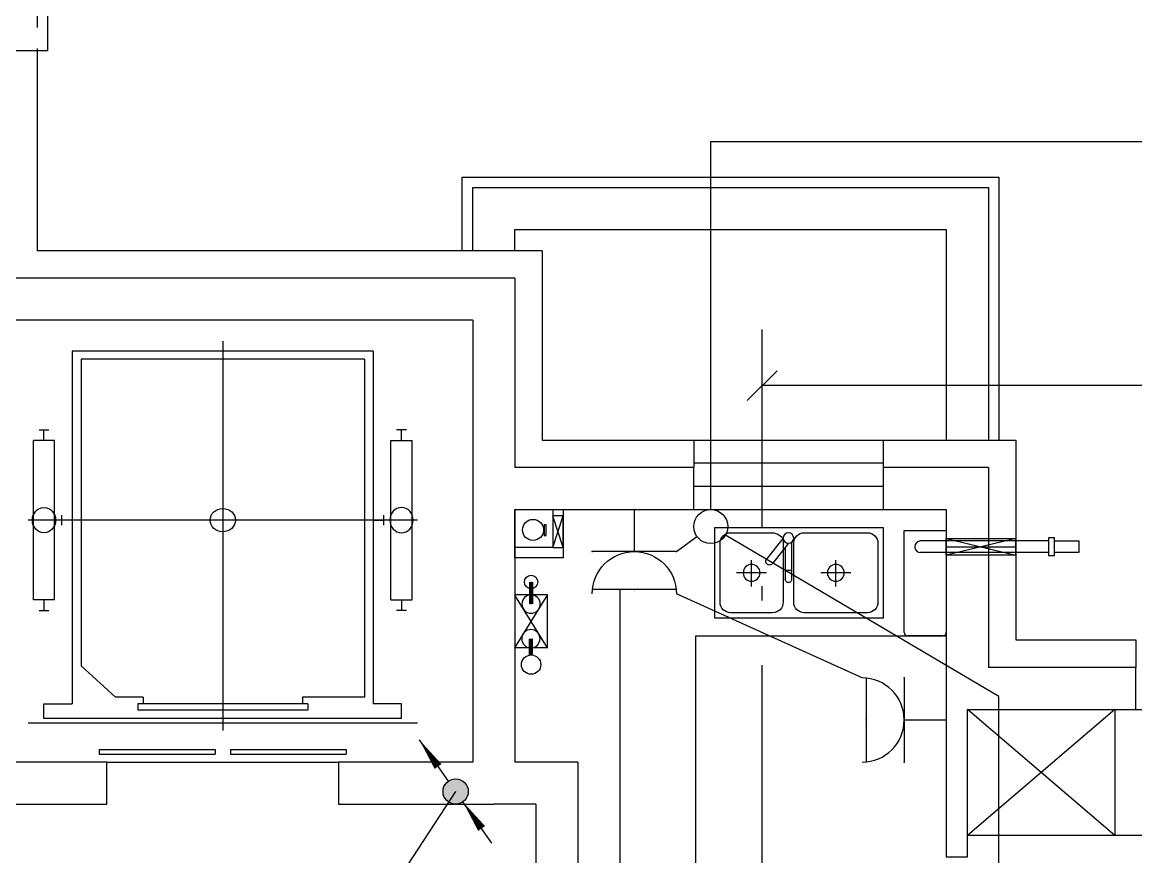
# Model space of a CAD drawing. Extents: x 4483878 to 4539156, y -49303 to -24364.
# Drawn here: x 4523348 to 4528638, y -34049 to -30084 of the extents above; entities that cross this region are included whole.
import ezdxf

# ---------------------------------------------------------------- set-up
doc = ezdxf.new("R2010")
doc.units = 0
doc.header["$LTSCALE"] = 1000
doc.header["$MEASUREMENT"] = 0
doc.linetypes.add('2标准层左边户_t8$0$DASH', pattern=[0.35, 0.25, -0.1])
doc.linetypes.add('DASH', pattern=[0.35, 0.25, -0.1])
for name, color, linetype in [('EQUIP-动力', 3, 'Continuous'), ('EQUIP-照明', 3, 'Continuous'), ('LAYER3', 7, 'Continuous'), ('LVTRY', 7, 'Continuous'), ('SURFACE', 6, 'Continuous'), ('TEL_TEXT', 7, 'Continuous'), ('图层1', 7, 'Continuous')]:
    doc.layers.add(name, color=color, linetype=linetype)
doc.styles.get("Standard").update_dxf_attribs({"font": 'gbenor.shx', "bigfont": 'gbcbig.shx'})

# ---------------------------------------------------------------- blocks, each defined once
blk = doc.blocks.new('sgfhjgfh')
for p, q in [((0, -485.5), (0, 0)), ((0, 0), (200, 0)), ((200, 0), (200, -485.5)), ((200, -77.5), (530, -77.5)), ((357.5, -105), (342.5, -105)), ((185, -500.5), (15, -500.5))]:
    blk.add_line(p, q)
for points in [[(685.9, -50), (78, -50)], [(200, -37.5), (530, -37.5), (530, -117.5), (200, -117.5), (200, -37.5), (530, -117.5), (530, -37.5), (200, -117.5)], [(685.9, -105), (78, -105)]]:
    blk.add_lwpolyline(points)
for points in [[(685.9, -119.8), (714.5, -119.8), (714.5, -35.2), (685.9, -35.2)], [(685.9, -119.8), (714.5, -119.8), (714.5, -35.2), (685.9, -35.2)], [(830, -104.6), (714.5, -104.6), (714.5, -49.6), (830, -49.6)]]:
    blk.add_lwpolyline(points, close=True)
for centre, radius, start, end in [((78, -77.5), 27.5, 90, 270), ((15, -485.5), 15, 180, 270), ((185, -485.5), 15, 270, 0)]:
    blk.add_arc(centre, radius, start, end)
blk = doc.blocks.new('20190804-秦皇岛紫金湾$0$紫金湾户型平面08.02$0$厨房龙头')
for p, q in [((0, 25), (101.8, 106)), ((25, 0), (118.9, 74.7)), ((43.9, 15), (196, 15)), ((154.2, -14.8), (154.2, 15.2)), ((20, -15), (196, -15))]:
    blk.add_line(p, q)
blk.add_circle((0, 0), 25)
for centre, radius, start, end in [((110.4, 90.3), 17.8, 298.592, 118.592), ((196, 0), 15, 270, 90)]:
    blk.add_arc(centre, radius, start, end)
blk = doc.blocks.new('YQB08131076')
at = {"layer": 'LVTRY'}
for p, q in [((-175, 149.4), (-175, 274.6)), ((225, 149.4), (225, 274.6)), ((-246.1, 215), (-103.9, 215)), ((153.9, 215), (296.1, 215))]:
    blk.add_line(p, q, dxfattribs=at)
blk.add_lwpolyline([(400, 430), (-400, 430), (-400, 0), (400, 0)], close=True, dxfattribs=at)
blk.add_lwpolyline([(-375, 355), (-375, 75, 0.414214), (-325, 25), (-25, 25, 0.414214), (25, 75), (25, 355, 0.414214), (-25, 405), (-325, 405, 0.414214)], format="xyb", close=True, dxfattribs=at)
blk.add_lwpolyline([(75, 374.8), (75, 75, 0.414214), (125, 25), (325, 25, 0.414214), (375, 75), (375, 355, 0.414214), (325, 405), (125, 405, 0.245545), (75, 374.8, 0.299238)], format="xyb", dxfattribs=at)
for centre in [(-175, 215), (225, 215)]:
    blk.add_circle(centre, 40, dxfattribs=at)
at = {"layer": 'LVTRY', "rotation": 270}
blk.add_blockref('20190804-秦皇岛紫金湾$0$紫金湾户型平面08.02$0$厨房龙头', (50, 380), dxfattribs=at)
blk = doc.blocks.new('$equip$00001238')
for p, q in [((0.497, 0.95), (-0.497, 0.95)), ((0.5, 0.5), (-0.5, 0.5)), ((0, 0.5), (0, 0))]:
    blk.add_line(p, q)
blk.add_arc((0, 1), 0.5, 180, 0)
for p in [(0, 0.95), (-0.5, 0.5), (0.5, 0.5), (0, 0)]:
    blk.add_point(p)
at = {"flags": 9}
blk.add_attdef('A', (0, 0), '', height=0.00002, dxfattribs=at)
blk = doc.blocks.new('$TCHSYS$WIN2D')
for p, q in [((-0.5, 0.5), (0.5, 0.5)), ((0.5, 0.1667), (-0.5, 0.1667)), ((0.5, -0.1667), (-0.5, -0.1667)), ((-0.5, -0.5), (0.5, -0.5))]:
    blk.add_line(p, q)
blk = doc.blocks.new('$DORLIB2D$00000127')
at = {"color": 0}
for points in [[(-0.5333, 0.7949), (-0.5333, 0.6904)], [(-0.0333, 0.7949), (-0.5333, 0.7949)], [(-0.0333, 0.7949), (-0.0333, 0.6904)], [(0.5333, 0.7949), (0.0333, 0.7949)], [(0.0333, 0.7949), (0.0333, 0.6904)], [(0.5333, 0.7949), (0.5333, 0.6904)], [(-0.0333, 0.6904), (-0.5333, 0.6904)], [(0.5333, 0.6904), (0.0333, 0.6904)], [(0.5, 0.5), (-0.5, 0.5)]]:
    blk.add_lwpolyline(points, dxfattribs=at)

msp = doc.modelspace()

# ---------------------------------------------------------------- hatches: boundary and pattern name
at = {"layer": 'LAYER3'}
h = msp.add_hatch(color=0, dxfattribs=at)
edge = h.paths.add_edge_path()
edge.add_arc((4525407, -33739.3), 60, 0, 360)

# ---------------------------------------------------------------- linework, layer by layer
at = {"color": 7}
for p, q in [((4525688.1, -31299.3), (4523288.1, -31299.3)), ((4525688.1, -31299.3), (4525688.1, -32199.3)), ((4525488.1, -31499.3), (4523288.1, -31499.3)), ((4525488.1, -31499.3), (4525488.1, -32299.3)), ((4524300.6, -31599.7), (4524300.6, -33449.7)), ((4525015.4, -31646.8), (4523585.9, -31646.8)), ((4523585.9, -31646.8), (4523585.9, -33322.2)), ((4524973.4, -31685.4), (4523627.9, -31685.4)), ((4523627.9, -31685.4), (4523627.9, -33142.8)), ((4524973.4, -31685.4), (4524973.4, -33291.3)), ((4525015.4, -31646.8), (4525015.4, -33322.2)), ((4523428.1, -32020.9), (4523474.5, -32020.9)), ((4523451.3, -32071.3), (4523451.3, -32020.9)), ((4525173.1, -32020.9), (4525126.8, -32020.9)), ((4525149.9, -32071.3), (4525149.9, -32020.9)), ((4523401.1, -32828.1), (4523401.1, -32071.3)), ((4523501.5, -32071.3), (4523401.1, -32071.3)), ((4523501.5, -32828.1), (4523501.5, -32071.3)), ((4525099.7, -32828.1), (4525099.7, -32071.3)), ((4525099.7, -32071.3), (4525200.2, -32071.3)), ((4525200.2, -32828.1), (4525200.2, -32071.3)), ((4526538.1, -32199.3), (4525688.1, -32199.3)), ((4526538.1, -32399.3), (4526538.1, -32199.3)), ((4527938.1, -32199.3), (4527438.1, -32199.3)), ((4527438.1, -32199.3), (4527438.1, -32399.3)), ((4527938.1, -32199.3), (4527938.1, -33149.3)), ((4525488.1, -32299.3), (4525488.1, -33599.3)), ((4523535.4, -32472.9), (4523535.4, -32426.5)), ((4525065.9, -32472.9), (4525065.9, -32426.5)), ((4525688.1, -32399.3), (4526538.1, -32399.3)), ((4525688.1, -32399.3), (4525688.1, -33599.3)), ((4527438.1, -32399.3), (4527738.1, -32399.3)), ((4527738.1, -32399.3), (4527738.1, -33249.3)), ((4525225.6, -32449.7), (4523375.6, -32449.7)), ((4523585.9, -32449.7), (4523535.4, -32449.7)), ((4525015.4, -32449.7), (4525065.9, -32449.7)), ((4523501.5, -32828.1), (4523401.1, -32828.1)), ((4523451.3, -32828.1), (4523451.3, -32878.6)), ((4525099.7, -32828.1), (4525200.2, -32828.1)), ((4525149.9, -32828.1), (4525149.9, -32878.6)), ((4523428.1, -32878.6), (4523474.5, -32878.6)), ((4525173.1, -32878.6), (4525126.8, -32878.6)), ((4523791.3, -33291.3), (4523627.9, -33142.8)), ((4528638.1, -33149.3), (4527938.1, -33149.3)), ((4528638.1, -33349.3), (4528638.1, -33149.3)), ((4527738.1, -33249.3), (4527738.1, -34049.3)), ((4523451.3, -33322.2), (4523585.9, -33322.2)), ((4523451.3, -33391.8), (4523451.3, -33322.2)), ((4523922.2, -33291.3), (4523791.3, -33291.3)), ((4524704.3, -33322.2), (4523897, -33322.2)), ((4523897, -33322.2), (4523897, -33353.1)), ((4523922.2, -33291.3), (4523922.2, -33322.2)), ((4524679, -33291.3), (4524679, -33322.2)), ((4524973.4, -33291.3), (4524679, -33291.3)), ((4524704.3, -33322.2), (4524704.3, -33353.1)), ((4525149.9, -33322.2), (4525015.4, -33322.2)), ((4525149.9, -33391.8), (4525149.9, -33322.2)), ((4524704.3, -33353.1), (4523897, -33353.1)), ((4528538.1, -33949.1), (4527838.1, -33349.3)), ((4528538.1, -33349.3), (4527838.1, -33949.1)), ((4527838.1, -33349.3), (4528638.1, -33349.3)), ((4527838.1, -34049.3), (4527838.1, -33349.3)), ((4528538.1, -33349.3), (4528538.1, -33949.1)), ((4525225.6, -33415), (4523375.6, -33415)), ((4525149.9, -33391.8), (4523451.3, -33391.8)), ((4523750.6, -33599.3), (4523288.1, -33599.3)), ((4523750.6, -33799.3), (4523750.6, -33599.3)), ((4525488.1, -33599.3), (4524850.6, -33599.3)), ((4524850.6, -33599.3), (4524850.6, -33799.3)), ((4525988.1, -33599.3), (4525688.1, -33599.3)), ((4525988.1, -33599.3), (4525988.1, -36749.3)), ((4523288.1, -33799.3), (4523750.6, -33799.3)), ((4524850.6, -33799.3), (4525588.1, -33799.3)), ((4525788.1, -33799.3), (4525588.1, -33799.3)), ((4525788.1, -33799.3), (4525788.1, -36749.3)), ((4527738.1, -34049.3), (4527838.1, -34049.3))]:
    msp.add_line(p, q, dxfattribs=at)
at = {"color": 7, "linetype": '2标准层左边户_t8$0$DASH', "ltscale": 10}
for p, q in [((4525918.1, -32579.3), (4525868.1, -32429.3)), ((4525868.1, -32579.3), (4525918.1, -32429.3))]:
    msp.add_line(p, q, dxfattribs=at)
at = {"color": 7, "ltscale": 1000}
for p, q in [((4525765.5, -32848.7), (4525765.5, -32743.6)), ((4525764.4, -33013.4), (4525764.4, -33090.3))]:
    msp.add_line(p, q, dxfattribs=at)
at = {"color": 7, "lineweight": -3}
for p, q in [((4525843.6, -32804.5), (4525688.1, -32804.5)), ((4525688.1, -32805.7), (4525688.1, -33056.6)), ((4525843.6, -33056.6), (4525688.1, -32805.7)), ((4525688.1, -33056.6), (4525843.6, -32807.1)), ((4525843.6, -33056.6), (4525843.6, -32805.7)), ((4525843.6, -33056.6), (4525688.1, -33056.6))]:
    msp.add_line(p, q, dxfattribs=at)
at = {"color": 7}
for points in [[(4520158.1, -30219.3), (4520108.1, -30219.3), (4520108.1, -28059.3), (4523468.1, -28059.3), (4523468.1, -30219.3), (4523418.1, -30219.3)], [(4525438.1, -31169.3), (4525438.1, -30819.3), (4527988.1, -30819.3), (4527988.1, -32069.3)], [(4525488.1, -31169.3), (4525488.1, -30869.3), (4527938.1, -30869.3), (4527938.1, -32069.3)], [(4525688.1, -31169.3), (4525688.1, -31069.3), (4527738.1, -31069.3), (4527738.1, -32069.3)], [(4525918.1, -32399.3), (4525918.1, -32629.3), (4525688.1, -32629.3)], [(4525868.1, -32399.3), (4525868.1, -32579.3), (4525688.1, -32579.3)], [(4525688.1, -32629.3), (4525688.1, -32399.3), (4525918.1, -32399.3)], [(4527738.1, -36149.3), (4526548.1, -36149.3), (4526548.1, -32999.3), (4527738.1, -32999.3)]]:
    msp.add_lwpolyline(points, dxfattribs=at)
at = {"color": 7, "linetype": 'DASH'}
msp.add_lwpolyline([(4520158.1, -30219.3), (4520158.1, -28109.3), (4523418.1, -28109.3), (4523418.1, -30219.3)], dxfattribs=at)
at = {"color": 7}
for points in [[(4525827.4, -32522.2), (4525837.4, -32522.2), (4525837.4, -32472.2), (4525827.4, -32472.2)], [(4531038.1, -33349.3), (4531038.1, -33949.1), (4527838.1, -33949.1), (4527838.1, -33349.3)]]:
    msp.add_lwpolyline(points, close=True, dxfattribs=at)
at = {"color": 7, "linetype": '2标准层左边户_t8$0$DASH', "ltscale": 10}
msp.add_lwpolyline([(4525918.1, -32579.3), (4525918.1, -32429.3), (4525868.1, -32429.3), (4525868.1, -32579.3)], close=True, dxfattribs=at)
at = {"color": 7, "const_width": 20}
for points in [[(4525765.5, -32743.6), (4525765.5, -32848.7)], [(4525764.4, -33013.4), (4525764.4, -33090.3)]]:
    msp.add_lwpolyline(points, dxfattribs=at)
at = {"color": 7, "ltscale": 30}
msp.add_circle((4525774.8, -32496.2), 50, dxfattribs=at)
at = {"color": 7, "lineweight": -3}
for centre, radius in [((4525765.5, -32743.6), 31.7), ((4525765.7, -33136.4), 46)]:
    msp.add_circle(centre, radius, dxfattribs=at)
at = {"color": 7}
for centre, major_axis, start_param, end_param in [((4523451.3, -32449.7), (0, -60.1), -1.570796, 4.712389), ((4524300.6, -32449.7), (-60.1, 0), 1.570796326796946, 7.853981633976532)]:
    msp.add_ellipse(centre, major_axis=major_axis, ratio=0.918919, start_param=start_param, end_param=end_param, dxfattribs=at)
at = {"color": 7, "extrusion": (0, 0, -1)}
msp.add_ellipse((4525149.9, -32449.7), major_axis=(0, -60.1), ratio=0.918919, start_param=-1.570796, end_param=4.712389, dxfattribs=at)
at = {"color": 7, "lineweight": -3, "extrusion": (0, 0, -1)}
for centre, start_param, end_param in [((4525765.5, -32848.7), 1.570796223017356, 7.853981530196942), ((4525764.4, -33013.4), 1.570796, 7.853981)]:
    msp.add_ellipse(centre, major_axis=(-43.5, 0), ratio=0.999997, start_param=start_param, end_param=end_param, dxfattribs=at)
at = {"layer": 'EQUIP-照明', "color": 3}
msp.add_circle((4526619.1, -32480.4), 81.1, dxfattribs=at)
at = {"layer": 'LAYER3', "color": 0}
for p, q in [((4525372.6, -33690.2), (4525234.6, -33493.8)), ((4525579.4, -33984.8), (4525441.5, -33788.4))]:
    msp.add_line(p, q, dxfattribs=at)
for points in [[(4525234.6, -33493.8, 0, 40, 0), (4525323.5, -33620.4, 40, 40, 0)], [(4525441.5, -33788.4, 0, 40, 0), (4525530.4, -33915, 40, 40, 0)]]:
    msp.add_lwpolyline(points, format="xyseb", dxfattribs=at)
msp.add_circle((4525407, -33739.3), 60, dxfattribs=at)
at = {"layer": 'SURFACE'}
for p, q in [((4523418.1, -30219.3), (4522188.1, -30219.3)), ((4523418.1, -30219.3), (4523418.1, -31169.3)), ((4525818.1, -31169.3), (4523418.1, -31169.3)), ((4525818.1, -31169.3), (4525818.1, -32069.3)), ((4525818.1, -32069.3), (4526538.1, -32069.3)), ((4526538.1, -32069.3), (4526538.1, -32199.3)), ((4527438.1, -32069.3), (4527438.1, -32199.3)), ((4527438.1, -32069.3), (4528068.1, -32069.3)), ((4528068.1, -32069.3), (4528068.1, -33019.3)), ((4528068.1, -33019.3), (4528638.1, -33019.3)), ((4528638.1, -33019.3), (4528638.1, -33149.3))]:
    msp.add_line(p, q, dxfattribs=at)
at = {"layer": 'TEL_TEXT'}
for p, q in [((4526619.1, -30650.3), (4529418.4, -30650.3)), ((4526619.1, -32399.3), (4526619.1, -30650.3))]:
    msp.add_line(p, q, dxfattribs=at)
at = {"layer": 'TEL_TEXT', "color": 0}
for p, q in [((4526933.8, -31739.8), (4526792.4, -31881.2)), ((4531002.1, -31810.5), (4526863.1, -31810.5))]:
    msp.add_line(p, q, dxfattribs=at)
at = {"layer": '图层1', "color": 4}
for p, q in [((4526863.1, -32485), (4526863.1, -31544.5)), ((4526456.3, -32599.3), (4526553.5, -32528.2)), ((4527988.1, -33287.6), (4526688.9, -32521.6)), ((4526188.1, -35999.3), (4526188.1, -32779.3)), ((4526863.1, -32831.1), (4526863.1, -32763.6)), ((4527338.1, -33199.5), (4526456.3, -32799.3)), ((4526863.1, -34281.6), (4526863.1, -33138.6)), ((4527988.1, -34649), (4527988.1, -33287.6)), ((4525407, -33739.3), (4524647.7, -34899))]:
    msp.add_line(p, q, dxfattribs=at)

# ---------------------------------------------------------------- block references
at = {"color": 7, "xscale": 900, "yscale": -330, "zscale": 330}
msp.add_blockref('$TCHSYS$WIN2D', (4526988.1, -32234.3), dxfattribs=at)
at = {"color": 7, "extrusion": (0, 0, -1), "zscale": -1}
msp.add_blockref('YQB08131076', (-4527038.1, -32914.9), dxfattribs=at)
at = {"color": 7}
msp.add_blockref('sgfhjgfh', (4527538.1, -32498.8), dxfattribs=at)
at = {"color": 7, "xscale": 1100, "yscale": -200, "zscale": 200, "rotation": 180}
msp.add_blockref('$DORLIB2D$00000127', (4524300.6, -33699.3), dxfattribs=at)
at = {"layer": 'EQUIP-动力', "color": 4, "yscale": 400, "zscale": 400}
for p, xscale, rotation in [((4526256.3, -32399.3), -400, 180), ((4527738.1, -33399.5), 400, 90.00000000000003)]:
    msp.add_blockref('$equip$00001238', p, dxfattribs=dict(at, xscale=xscale, rotation=rotation))

doc.saveas('drawing.dxf')
